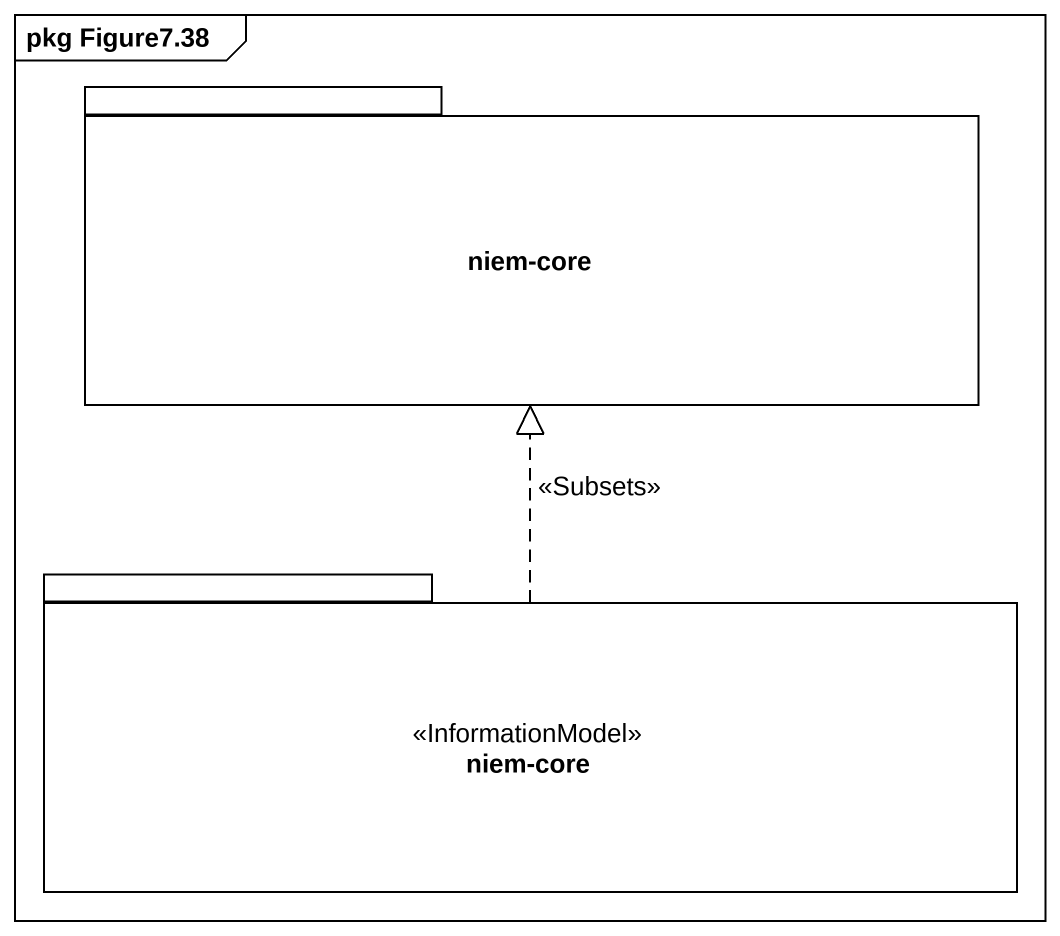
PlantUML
@startuml
mainframe pkg Figure7.38
package "niem-core" as niem_core {
}
package "niem-core" as niem_core_2 <<InformationModel>> {
}
niem_core_2 .up.|> niem_core : <<Subsets>>
@enduml
